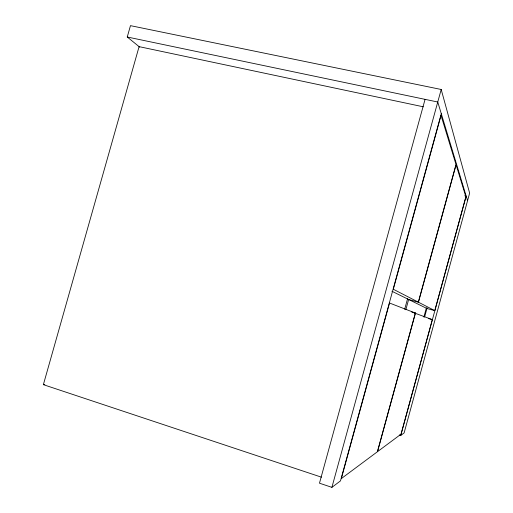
<?xml version="1.0" encoding="UTF-8"?>
<svg xmlns="http://www.w3.org/2000/svg" width="513" height="513" viewBox="0 0 513 513"><rect width="100%" height="100%" fill="white"/><g stroke="black" fill="none" stroke-linecap="round" stroke-linejoin="round"><path stroke-width="0.77" d="M441.289 113.694L340.485 480.88L331.898 487.35L319.477 483.195L425.065 99.349M404.68 309.249L407.643 298.431M405.834 309.73L408.585 299.688M415.35 313.039L377.369 451.773L341.325 478.591L389.527 303.016L415.35 313.039L411.683 312.032M415.472 313.084L377.542 451.645L401.019 434.178L432.318 319.625L412.542 312.282M434.78 310.628L418.448 302.208L456.083 164.744L465.875 196.825L434.78 310.628L426.848 308.473L408.912 299.624M423.873 317.047L426.399 307.819M424.591 317.079L427.13 307.806M399.332 435.005L400.762 435.454L466.17 196.088L464.72 195.748M331.898 487.35L441.199 89.48L130.469 25.65L127.25 37L139.671 47.106M321.484 477.186L43.368 384.66L139.087 46.638L423.321 106.807M400.762 435.454L404.116 432.921L469.632 193.112L441.199 89.48M43.368 384.66L44.849 384.551M127.25 37L437.756 102.01L467.561 200.692M418.448 302.208L408.784 299.566L391.894 291.23M428.714 318.637L432.318 319.625M441.026 115.431L393.311 289.242L418.332 302.144L456.012 164.513L441.026 115.431"/></g></svg>
